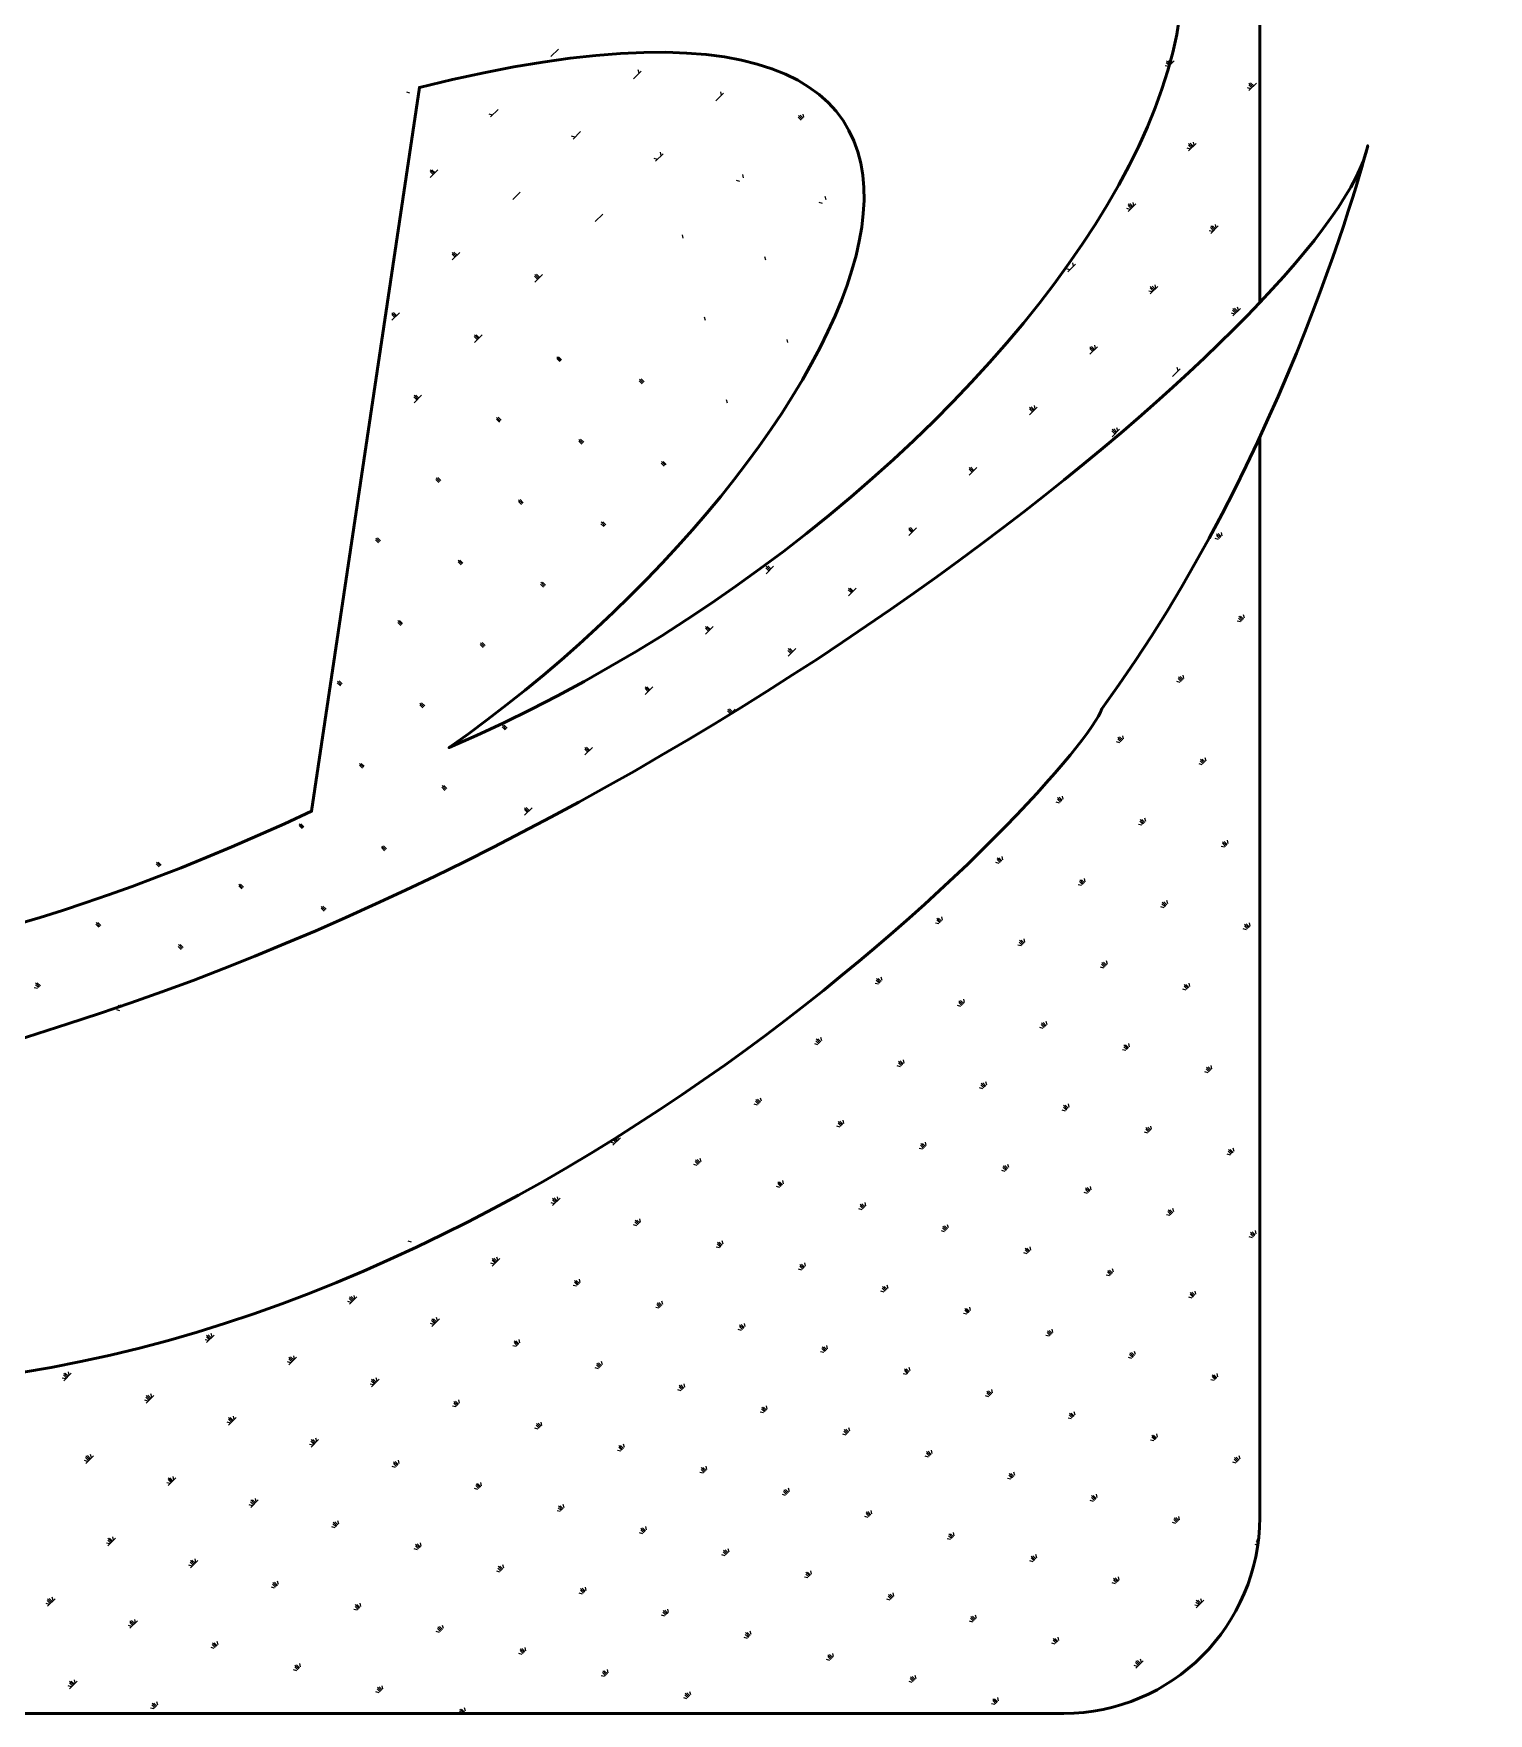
# Model space of a CAD drawing. Extents: x 54907 to 703237, y -798661 to -546661.
# Drawn here: x 250323 to 251933, y -677597 to -675738 of the extents above; entities that cross this region are included whole.
import ezdxf

# ---------------------------------------------------------------- set-up
doc = ezdxf.new("R2010")
doc.units = 0
doc.header["$LTSCALE"] = 1000
doc.header["$MEASUREMENT"] = 0
doc.layers.add('PUB_TITLE', color=4, linetype='Continuous')

msp = doc.modelspace()

# ---------------------------------------------------------------- linework, layer by layer
at = {"layer": 'PUB_TITLE', "color": 4}
for p, q in [((250895.2, -675763.8), (250903.6, -675755.5)), ((251578.6, -675774.8), (251575, -675773.9)), ((251579.7, -675773.8), (251576.3, -675770.5)), ((251580.7, -675772.8), (251576.6, -675768.6)), ((251581.8, -675771.7), (251578.4, -675768.4)), ((251579.6, -675773.9), (251584.9, -675768.6)), ((251582.8, -675770.7), (251581.8, -675767)), ((250986.5, -675788.3), (250994.9, -675779.9)), ((250992.8, -675782), (250991.8, -675778.4)), ((251671, -675798.3), (251667.6, -675794.9)), ((251672, -675797.2), (251667.8, -675793)), ((251667.8, -675801.4), (251676.2, -675793)), ((251673.1, -675796.2), (251669.7, -675792.8)), ((250739.2, -675804.1), (250735.6, -675803.1)), ((251077.8, -675812.7), (251086.1, -675804.4)), ((251084.1, -675806.5), (251083.1, -675802.8)), ((251669.9, -675799.3), (251666.3, -675798.3)), ((250830.5, -675828.6), (250826.8, -675827.6)), ((250828.4, -675830.6), (250836.8, -675822.3)), ((251172.2, -675834.1), (251168.9, -675830.7)), ((251173.2, -675833), (251169.1, -675828.8)), ((251174.3, -675832), (251170.9, -675828.6)), ((251175.3, -675830.9), (251174.4, -675827.3)), ((250919.7, -675855.1), (250928, -675846.7)), ((250921.8, -675853), (250918.1, -675852)), ((251017.2, -675873.3), (251016.3, -675869.6)), ((251603.1, -675866.1), (251599.4, -675865.1)), ((251604.1, -675865.1), (251600.8, -675861.7)), ((251605.2, -675864), (251601, -675859.9)), ((251601, -675868.2), (251609.4, -675859.9)), ((251606.2, -675863), (251602.9, -675859.6)), ((251607.3, -675861.9), (251606.3, -675858.3)), ((251013.1, -675877.5), (251009.4, -675876.5)), ((251011, -675879.6), (251019.3, -675871.2)), ((250764.7, -675894.3), (250761.4, -675891)), ((250765.8, -675893.3), (250761.6, -675889.1)), ((250761.6, -675897.5), (250769.9, -675889.1)), ((250766.8, -675892.2), (250763.5, -675888.9)), ((251104.3, -675901.9), (251100.7, -675901)), ((251108.5, -675897.8), (251107.5, -675894.1)), ((250852.9, -675921.9), (250861.2, -675913.6)), ((251195.6, -675926.4), (251192, -675925.4)), ((251199.8, -675922.2), (251198.8, -675918.6)), ((251540.5, -675928.8), (251539.5, -675925.1)), ((250944.1, -675946.4), (250952.5, -675938)), ((251536.3, -675932.9), (251532.6, -675932)), ((251537.3, -675931.9), (251534, -675928.6)), ((251538.4, -675930.9), (251534.2, -675926.7)), ((251534.2, -675935), (251542.5, -675926.7)), ((251539.4, -675929.8), (251536.1, -675926.5)), ((251041.7, -675964.6), (251040.7, -675960.9)), ((251627.6, -675957.4), (251623.9, -675956.4)), ((251628.6, -675956.4), (251625.3, -675953)), ((251629.6, -675955.3), (251625.5, -675951.1)), ((251625.5, -675959.5), (251633.8, -675951.1)), ((251630.7, -675954.3), (251627.3, -675950.9)), ((251631.7, -675953.2), (251630.8, -675949.6)), ((250790.2, -675984.6), (250786, -675980.4)), ((250786, -675988.7), (250794.4, -675980.4)), ((250791.3, -675983.5), (250787.9, -675980.2)), ((250789.2, -675985.6), (250785.8, -675982.3)), ((251133, -675989), (251132, -675985.4)), ((251469.5, -675999.8), (251465.8, -675998.8)), ((251467.4, -676001.9), (251475.7, -675993.5)), ((251473.6, -675995.6), (251472.7, -675991.9)), ((250880.5, -676010.1), (250877.1, -676006.7)), ((250881.5, -676009), (250877.3, -676004.8)), ((250877.3, -676013.2), (250885.7, -676004.8)), ((250882.5, -676008), (250879.2, -676004.6)), ((251562.8, -676022.1), (251558.6, -676018)), ((251558.6, -676026.3), (251567, -676018)), ((251563.9, -676021.1), (251560.5, -676017.7)), ((251564.9, -676020), (251563.9, -676016.4)), ((251560.7, -676024.2), (251557.1, -676023.2)), ((251561.8, -676023.2), (251558.4, -676019.8)), ((250722.4, -676052.4), (250719, -676049.1)), ((250723.4, -676051.4), (250719.2, -676047.2)), ((250719.2, -676055.6), (250727.6, -676047.2)), ((250724.4, -676050.3), (250721.1, -676047)), ((251066.1, -676055.9), (251065.2, -676052.2)), ((251652, -676048.7), (251648.4, -676047.7)), ((251653.1, -676047.6), (251649.7, -676044.3)), ((251654.1, -676046.6), (251649.9, -676042.4)), ((251649.9, -676050.8), (251658.3, -676042.4)), ((251655.1, -676045.5), (251651.8, -676042.2)), ((251656.2, -676044.5), (251655.2, -676040.9)), ((250813.6, -676076.9), (250810.3, -676073.6)), ((250814.7, -676075.8), (250810.5, -676071.7)), ((250810.5, -676080), (250818.9, -676071.7)), ((250815.7, -676074.8), (250812.4, -676071.5)), ((251157.4, -676080.3), (251156.5, -676076.7)), ((251495, -676090), (251491.6, -676086.7)), ((251496, -676089), (251491.8, -676084.8)), ((251491.8, -676093.1), (251500.2, -676084.8)), ((251497, -676087.9), (251493.7, -676084.6)), ((251498.1, -676086.9), (251497.1, -676083.2)), ((250904.9, -676101.3), (250901.6, -676098)), ((250906, -676100.3), (250901.8, -676096.1)), ((250907, -676099.3), (250903.7, -676095.9)), ((251583.1, -676117.6), (251591.5, -676109.2)), ((251589.4, -676111.3), (251588.4, -676107.7)), ((250996.2, -676125.8), (250992.9, -676122.5)), ((250997.2, -676124.8), (250993.1, -676120.6)), ((250998.3, -676123.7), (250994.9, -676120.4)), ((250746.8, -676143.7), (250743.5, -676140.4)), ((250747.9, -676142.7), (250743.7, -676138.5)), ((250743.7, -676146.8), (250752, -676138.5)), ((250748.9, -676141.6), (250745.6, -676138.3)), ((251090.6, -676147.1), (251089.6, -676143.5)), ((250838.1, -676168.2), (250834.8, -676164.8)), ((250839.1, -676167.1), (250835, -676163)), ((250840.2, -676166.1), (250836.8, -676162.7)), ((251428.1, -676156.8), (251424.8, -676153.5)), ((251429.2, -676155.8), (251425, -676151.6)), ((251425, -676160), (251433.4, -676151.6)), ((251430.2, -676154.7), (251426.9, -676151.4)), ((251431.3, -676153.7), (251430.3, -676150)), ((251519.4, -676181.3), (251516.1, -676177.9)), ((251520.5, -676180.2), (251516.3, -676176.1)), ((251516.3, -676184.4), (251524.6, -676176.1)), ((251521.5, -676179.2), (251518.2, -676175.8)), ((251522.5, -676178.1), (251521.6, -676174.5)), ((250929.4, -676192.6), (250926, -676189.3)), ((250930.4, -676191.6), (250926.2, -676187.4)), ((250931.5, -676190.5), (250928.1, -676187.2)), ((251020.7, -676217.1), (251017.3, -676213.7)), ((251021.7, -676216), (251017.5, -676211.9)), ((251022.7, -676215), (251019.4, -676211.7)), ((251361.3, -676223.6), (251358, -676220.3)), ((251362.4, -676222.6), (251358.2, -676218.4)), ((251358.2, -676226.8), (251366.5, -676218.4)), ((251363.4, -676221.6), (251360.1, -676218.2)), ((250771.3, -676235), (250767.9, -676231.7)), ((250772.3, -676233.9), (250768.1, -676229.8)), ((250773.4, -676232.9), (250770, -676229.6)), ((250862.6, -676259.5), (250859.2, -676256.1)), ((250863.6, -676258.4), (250859.4, -676254.2)), ((250864.6, -676257.4), (250861.3, -676254)), ((250954.9, -676282.9), (250950.7, -676278.7)), ((250955.9, -676281.8), (250952.6, -676278.5)), ((250705.5, -676300.8), (250701.3, -676296.6)), ((250706.5, -676299.7), (250703.2, -676296.4)), ((250953.8, -676283.9), (250950.5, -676280.6)), ((251294.5, -676290.5), (251291.2, -676287.1)), ((251295.5, -676289.4), (251291.4, -676285.2)), ((251291.4, -676293.6), (251299.7, -676285.2)), ((251296.6, -676288.4), (251293.2, -676285)), ((251634.1, -676298.1), (251630.5, -676297.1)), ((251635.2, -676297), (251631.8, -676293.7)), ((251636.2, -676296), (251632, -676291.8)), ((251637.2, -676294.9), (251633.9, -676291.6)), ((251638.3, -676293.9), (251637.3, -676290.2)), ((250704.4, -676301.8), (250701.1, -676298.5)), ((250795.7, -676326.3), (250792.4, -676322.9)), ((250796.8, -676325.2), (250792.6, -676321.1)), ((250797.8, -676324.2), (250794.5, -676320.8)), ((251136.4, -676332.8), (251133.1, -676329.5)), ((251137.4, -676331.8), (251133.3, -676327.6)), ((251133.3, -676336), (251141.6, -676327.6)), ((251138.5, -676330.7), (251135.1, -676327.4)), ((250887, -676350.7), (250883.7, -676347.4)), ((250888.1, -676349.7), (250883.9, -676345.5)), ((250889.1, -676348.6), (250885.8, -676345.3)), ((251228.7, -676356.2), (251224.5, -676352.1)), ((251224.5, -676360.4), (251232.9, -676352.1)), ((251229.8, -676355.2), (251226.4, -676351.9)), ((251227.7, -676357.3), (251224.3, -676353.9)), ((250728.9, -676393.1), (250725.6, -676389.8)), ((250730, -676392.1), (250725.8, -676387.9)), ((250731, -676391), (250727.7, -676387.7)), ((251658.6, -676389.3), (251654.9, -676388.4)), ((251659.6, -676388.3), (251656.3, -676385)), ((251660.7, -676387.3), (251656.5, -676383.1)), ((251661.7, -676386.2), (251658.4, -676382.9)), ((251662.7, -676385.2), (251661.8, -676381.5)), ((251069.6, -676399.6), (251066.2, -676396.3)), ((251070.6, -676398.6), (251066.4, -676394.4)), ((251066.4, -676402.8), (251074.8, -676394.4)), ((251071.7, -676397.6), (251068.3, -676394.2)), ((250820.2, -676417.6), (250816.8, -676414.2)), ((250821.2, -676416.5), (250817.1, -676412.3)), ((250822.3, -676415.5), (250818.9, -676412.1)), ((251160.8, -676424.1), (251157.5, -676420.8)), ((251161.9, -676423.1), (251157.7, -676418.9)), ((251157.7, -676427.2), (251166.1, -676418.9)), ((251162.9, -676422), (251159.6, -676418.7)), ((250662.1, -676459.9), (250658.7, -676456.6)), ((250663.1, -676458.9), (250659, -676454.7)), ((250664.2, -676457.8), (250660.8, -676454.5)), ((251002.7, -676466.5), (250999.4, -676463.1)), ((251003.8, -676465.4), (250999.6, -676461.2)), ((250999.6, -676469.6), (251008, -676461.2)), ((251004.8, -676464.4), (251001.5, -676461)), ((251591.7, -676456.2), (251588.1, -676455.2)), ((251592.8, -676455.1), (251589.5, -676451.8)), ((251593.8, -676454.1), (251589.7, -676449.9)), ((251594.9, -676453), (251591.5, -676449.7)), ((251595.9, -676452), (251594.9, -676448.3)), ((250753.4, -676484.4), (250750, -676481)), ((250754.4, -676483.3), (250750.2, -676479.2)), ((250755.5, -676482.3), (250752.1, -676478.9)), ((251679.7, -676479.7), (251679.4, -676479.6)), ((251094, -676490.9), (251090.7, -676487.6)), ((251095.1, -676489.9), (251090.9, -676485.7)), ((251090.9, -676494.1), (251099.2, -676485.7)), ((251096.1, -676488.8), (251092.8, -676485.5)), ((250844.6, -676508.8), (250841.3, -676505.5)), ((250845.7, -676507.8), (250841.5, -676503.6)), ((250846.7, -676506.7), (250843.4, -676503.4)), ((251526, -676521.9), (251522.6, -676518.6)), ((251527, -676520.9), (251522.8, -676516.7)), ((251528.1, -676519.9), (251524.7, -676516.5)), ((251529.1, -676518.8), (251528.1, -676515.2)), ((250935.9, -676533.3), (250932.6, -676530)), ((250937, -676532.2), (250932.8, -676528.1)), ((250932.8, -676536.4), (250941.1, -676528.1)), ((250938, -676531.2), (250934.7, -676527.9)), ((251524.9, -676523), (251521.3, -676522)), ((250686.5, -676551.2), (250683.2, -676547.9)), ((250687.6, -676550.2), (250683.4, -676546)), ((250688.6, -676549.1), (250685.3, -676545.8)), ((251616.2, -676547.4), (251612.6, -676546.5)), ((251617.2, -676546.4), (251613.9, -676543.1)), ((251618.3, -676545.4), (251614.1, -676541.2)), ((251619.3, -676544.3), (251616, -676541)), ((251620.4, -676543.3), (251619.4, -676539.6)), ((250777.8, -676575.7), (250774.5, -676572.3)), ((250778.9, -676574.6), (250774.7, -676570.4)), ((250779.9, -676573.6), (250776.6, -676570.2)), ((250870.1, -676599.1), (250866, -676594.9)), ((250866, -676603.2), (250874.3, -676594.9)), ((250871.2, -676598), (250867.9, -676594.7)), ((251458.1, -676589.8), (251454.5, -676588.8)), ((251459.1, -676588.8), (251455.8, -676585.4)), ((251460.2, -676587.7), (251456, -676583.5)), ((251461.2, -676586.7), (251457.9, -676583.3)), ((251462.3, -676585.6), (251461.3, -676582)), ((250620.8, -676617), (250616.6, -676612.8)), ((250621.8, -676615.9), (250618.5, -676612.6)), ((250869.1, -676600.1), (250865.8, -676596.8)), ((251549.4, -676614.3), (251545.7, -676613.3)), ((251550.4, -676613.2), (251547.1, -676609.9)), ((251551.5, -676612.2), (251547.3, -676608)), ((251552.5, -676611.1), (251549.2, -676607.8)), ((251553.6, -676610.1), (251552.6, -676606.4)), ((250619.7, -676618), (250616.4, -676614.7)), ((251643.8, -676635.6), (251640.5, -676632.2)), ((251644.8, -676634.5), (251643.9, -676630.9)), ((250711, -676642.5), (250707.7, -676639.1)), ((250712, -676641.4), (250707.9, -676637.3)), ((250713.1, -676640.4), (250709.8, -676637)), ((251393.4, -676654.5), (251389.2, -676650.4)), ((251394.4, -676653.5), (251391.1, -676650.2)), ((251395.5, -676652.5), (251394.5, -676648.8)), ((251640.7, -676638.7), (251637, -676637.7)), ((251641.7, -676637.7), (251638.4, -676634.3)), ((251642.8, -676636.6), (251638.6, -676632.5)), ((250461.6, -676660.4), (250458.3, -676657)), ((250462.7, -676659.3), (250458.5, -676655.2)), ((250463.7, -676658.3), (250460.4, -676655)), ((251391.3, -676656.6), (251387.6, -676655.6)), ((251392.3, -676655.6), (251389, -676652.2)), ((250552.9, -676684.8), (250549.6, -676681.5)), ((250553.9, -676683.8), (250549.8, -676679.6)), ((250555, -676682.8), (250551.6, -676679.4)), ((251482.6, -676681.1), (251478.9, -676680.1)), ((251483.6, -676680), (251480.3, -676676.7)), ((251484.7, -676679), (251480.5, -676674.8)), ((251485.7, -676678), (251482.4, -676674.6)), ((251486.7, -676676.9), (251485.8, -676673.3)), ((250644.2, -676709.3), (250640.8, -676706)), ((250645.2, -676708.3), (250641, -676704.1)), ((250646.3, -676707.2), (250642.9, -676703.9)), ((251573.8, -676705.5), (251570.2, -676704.6)), ((251574.9, -676704.5), (251571.5, -676701.2)), ((251575.9, -676703.5), (251571.8, -676699.3)), ((251577, -676702.4), (251573.6, -676699.1)), ((251578, -676701.4), (251577, -676697.7)), ((250394.8, -676727.2), (250391.5, -676723.9)), ((250395.8, -676726.2), (250391.7, -676722)), ((250396.9, -676725.1), (250393.5, -676721.8)), ((251324.5, -676723.4), (251320.8, -676722.5)), ((251325.5, -676722.4), (251322.2, -676719.1)), ((251326.5, -676721.4), (251322.4, -676717.2)), ((251327.6, -676720.3), (251324.3, -676717)), ((251328.6, -676719.3), (251327.7, -676715.6)), ((251667.2, -676727.9), (251663, -676723.7)), ((251668.3, -676726.9), (251664.9, -676723.5)), ((251669.3, -676725.8), (251668.3, -676722.2)), ((251416.8, -676746.9), (251413.4, -676743.5)), ((251417.8, -676745.8), (251413.7, -676741.6)), ((251418.9, -676744.8), (251415.5, -676741.4)), ((251419.9, -676743.7), (251418.9, -676740.1)), ((251665.1, -676730), (251661.5, -676729)), ((251666.2, -676729), (251662.8, -676725.6)), ((250486.1, -676751.7), (250482.7, -676748.3)), ((250487.1, -676750.6), (250482.9, -676746.4)), ((250488.2, -676749.6), (250484.8, -676746.2)), ((251415.7, -676747.9), (251412.1, -676746.9)), ((251507, -676772.4), (251503.4, -676771.4)), ((251508.1, -676771.3), (251504.7, -676768)), ((251509.1, -676770.3), (251504.9, -676766.1)), ((251510.2, -676769.2), (251506.8, -676765.9)), ((251511.2, -676768.2), (251510.2, -676764.5)), ((250326.9, -676795.1), (250323.3, -676794.1)), ((250328, -676794), (250324.6, -676790.7)), ((250329, -676793), (250324.8, -676788.8)), ((250330.1, -676791.9), (250326.7, -676788.6)), ((251257.6, -676790.3), (251254, -676789.3)), ((251258.7, -676789.2), (251255.3, -676785.9)), ((251259.7, -676788.2), (251255.6, -676784)), ((251260.8, -676787.1), (251257.4, -676783.8)), ((251261.8, -676786.1), (251260.8, -676782.4)), ((251598.3, -676796.8), (251594.6, -676795.8)), ((251599.3, -676795.8), (251596, -676792.4)), ((251600.4, -676794.7), (251596.2, -676790.6)), ((251601.4, -676793.7), (251598.1, -676790.4)), ((251602.5, -676792.6), (251601.5, -676789)), ((250416.4, -676815.6), (250415.9, -676815.1)), ((250417.9, -676815.1), (250416.1, -676813.3)), ((250419.5, -676814.5), (250418, -676813.1)), ((251348.9, -676814.7), (251345.3, -676813.8)), ((251350, -676813.7), (251346.6, -676810.3)), ((251351, -676812.6), (251346.8, -676808.5)), ((251352.1, -676811.6), (251348.7, -676808.3)), ((251353.1, -676810.6), (251352.1, -676806.9)), ((250418.2, -676819.5), (250414.6, -676818.5)), ((251441.2, -676838.1), (251437.9, -676834.8)), ((251442.3, -676837.1), (251438.1, -676832.9)), ((251443.3, -676836.1), (251440, -676832.7)), ((251444.4, -676835), (251443.4, -676831.4)), ((251191.9, -676856), (251188.5, -676852.7)), ((251192.9, -676855), (251188.7, -676850.8)), ((251194, -676854), (251190.6, -676850.6)), ((251195, -676852.9), (251194, -676849.3)), ((251440.2, -676839.2), (251436.5, -676838.2)), ((251190.8, -676857.1), (251187.2, -676856.1)), ((251286.3, -676877.4), (251285.3, -676873.7)), ((251531.5, -676863.6), (251527.8, -676862.7)), ((251532.5, -676862.6), (251529.2, -676859.3)), ((251533.6, -676861.6), (251529.4, -676857.4)), ((251534.6, -676860.5), (251531.3, -676857.2)), ((251535.7, -676859.5), (251534.7, -676855.8)), ((251282.1, -676881.6), (251278.4, -676880.6)), ((251283.1, -676880.5), (251279.8, -676877.2)), ((251284.2, -676879.5), (251280, -676875.3)), ((251285.2, -676878.4), (251281.9, -676875.1)), ((251622.8, -676888.1), (251619.1, -676887.1)), ((251623.8, -676887.1), (251620.5, -676883.7)), ((251624.8, -676886), (251620.7, -676881.8)), ((251625.9, -676885), (251622.6, -676881.6)), ((251626.9, -676883.9), (251626, -676880.3)), ((251373.4, -676906), (251369.7, -676905)), ((251374.4, -676905), (251371.1, -676901.6)), ((251375.5, -676903.9), (251371.3, -676899.7)), ((251376.5, -676902.9), (251373.2, -676899.5)), ((251377.6, -676901.8), (251376.6, -676898.2)), ((251124, -676923.9), (251120.3, -676922.9)), ((251125, -676922.9), (251121.7, -676919.5)), ((251126.1, -676921.8), (251121.9, -676917.6)), ((251127.1, -676920.8), (251123.8, -676917.4)), ((251128.2, -676919.7), (251127.2, -676916.1)), ((251464.7, -676930.5), (251461, -676929.5)), ((251465.7, -676929.4), (251462.4, -676926.1)), ((251466.7, -676928.4), (251462.6, -676924.2)), ((251467.8, -676927.3), (251464.4, -676924)), ((251468.8, -676926.3), (251467.9, -676922.6)), ((251215.3, -676948.4), (251211.6, -676947.4)), ((251216.3, -676947.3), (251213, -676944)), ((251217.4, -676946.3), (251213.2, -676942.1)), ((251218.4, -676945.2), (251215.1, -676941.9)), ((251219.5, -676944.2), (251218.5, -676940.5)), ((251560.1, -676950.7), (251559.1, -676947.1)), ((250965.9, -676966.3), (250962.2, -676965.3)), ((250963.8, -676968.4), (250972.2, -676960)), ((250966.9, -676965.2), (250963.9, -676962.2)), ((250968, -676964.2), (250965.2, -676961.4)), ((250969, -676963.1), (250966.5, -676960.6)), ((250970.1, -676962.1), (250969.2, -676958.9)), ((251308.6, -676970.7), (251304.5, -676966.6)), ((251309.7, -676969.7), (251306.3, -676966.4)), ((251310.7, -676968.7), (251309.8, -676965)), ((251555.9, -676954.9), (251552.3, -676953.9)), ((251557, -676953.9), (251553.6, -676950.5)), ((251558, -676952.8), (251553.8, -676948.7)), ((251559.1, -676951.8), (251555.7, -676948.5)), ((251059.3, -676988.6), (251055.1, -676984.5)), ((251060.3, -676987.6), (251057, -676984.3)), ((251061.4, -676986.6), (251060.4, -676982.9)), ((251306.6, -676972.8), (251302.9, -676971.9)), ((251307.6, -676971.8), (251304.3, -676968.4)), ((251647.2, -676979.4), (251643.6, -676978.4)), ((251648.3, -676978.3), (251644.9, -676975)), ((251649.3, -676977.3), (251645.1, -676973.1)), ((251650.4, -676976.3), (251647, -676972.9)), ((251651.4, -676975.2), (251650.4, -676971.6)), ((251057.2, -676990.7), (251053.5, -676989.8)), ((251058.2, -676989.7), (251054.9, -676986.4)), ((251397.8, -676997.3), (251394.2, -676996.3)), ((251398.9, -676996.2), (251395.5, -676992.9)), ((251399.9, -676995.2), (251395.7, -676991)), ((251401, -676994.2), (251397.6, -676990.8)), ((251402, -676993.1), (251401, -676989.5)), ((251148.5, -677015.2), (251144.8, -677014.2)), ((251149.5, -677014.1), (251146.2, -677010.8)), ((251150.5, -677013.1), (251146.4, -677008.9)), ((251151.6, -677012.1), (251148.2, -677008.7)), ((251152.6, -677011), (251151.7, -677007.4)), ((251489.1, -677021.7), (251485.5, -677020.8)), ((251490.2, -677020.7), (251486.8, -677017.4)), ((251491.2, -677019.7), (251487, -677015.5)), ((251492.2, -677018.6), (251488.9, -677015.3)), ((251493.3, -677017.6), (251492.3, -677013.9)), ((250899.1, -677033.1), (250895.4, -677032.1)), ((250900.1, -677032.1), (250896.8, -677028.7)), ((250901.2, -677031), (250897, -677026.8)), ((250897, -677035.2), (250905.3, -677026.8)), ((250902.2, -677030), (250898.9, -677026.6)), ((250903.2, -677028.9), (250902.3, -677025.3)), ((251239.7, -677039.7), (251236.1, -677038.7)), ((251240.8, -677038.6), (251237.4, -677035.3)), ((251241.8, -677037.6), (251237.6, -677033.4)), ((251242.9, -677036.5), (251239.5, -677033.2)), ((251243.9, -677035.5), (251242.9, -677031.8)), ((251582.5, -677044.1), (251578.3, -677039.9)), ((251583.5, -677043.1), (251580.2, -677039.7)), ((251584.6, -677042), (251583.6, -677038.4)), ((250990.4, -677057.6), (250986.7, -677056.6)), ((250991.4, -677056.5), (250988.1, -677053.2)), ((250992.4, -677055.5), (250988.3, -677051.3)), ((250993.5, -677054.4), (250990.1, -677051.1)), ((250994.5, -677053.4), (250993.6, -677049.7)), ((251332.1, -677063.1), (251328.7, -677059.7)), ((251333.1, -677062), (251328.9, -677057.8)), ((251334.1, -677061), (251330.8, -677057.6)), ((251335.2, -677059.9), (251334.2, -677056.3)), ((251580.4, -677046.2), (251576.7, -677045.2)), ((251581.4, -677045.2), (251578.1, -677041.8)), ((250741, -677075.5), (250737.3, -677074.5)), ((251082.7, -677081), (251079.3, -677077.6)), ((251083.7, -677079.9), (251079.5, -677075.8)), ((251084.8, -677078.9), (251081.4, -677075.5)), ((251085.8, -677077.8), (251084.8, -677074.2)), ((251331, -677064.1), (251327.4, -677063.1)), ((251671.7, -677070.7), (251668, -677069.7)), ((251672.7, -677069.6), (251669.4, -677066.3)), ((251673.8, -677068.6), (251669.6, -677064.4)), ((251674.8, -677067.5), (251671.5, -677064.2)), ((251675.9, -677066.5), (251674.9, -677062.8)), ((250833.3, -677098.9), (250830, -677095.5)), ((250834.3, -677097.8), (250830.2, -677093.7)), ((250830.2, -677102), (250838.5, -677093.7)), ((250835.4, -677096.8), (250832, -677093.4)), ((250836.4, -677095.7), (250835.4, -677092.1)), ((251081.6, -677082), (251078, -677081)), ((251422.3, -677088.6), (251418.6, -677087.6)), ((251423.3, -677087.5), (251420, -677084.2)), ((251424.4, -677086.5), (251420.2, -677082.3)), ((251425.4, -677085.4), (251422.1, -677082.1)), ((251426.5, -677084.4), (251425.5, -677080.7)), ((250832.3, -677099.9), (250828.6, -677098.9)), ((251172.9, -677106.5), (251169.3, -677105.5)), ((251174, -677105.4), (251170.6, -677102.1)), ((251175, -677104.4), (251170.8, -677100.2)), ((251176, -677103.3), (251172.7, -677100)), ((251177.1, -677102.3), (251176.1, -677098.6)), ((251513.6, -677113), (251509.9, -677112)), ((251514.6, -677112), (251511.3, -677108.6)), ((251515.7, -677110.9), (251511.5, -677106.8)), ((251516.7, -677109.9), (251513.4, -677106.6)), ((251517.8, -677108.9), (251516.8, -677105.2)), ((250923.5, -677124.4), (250919.9, -677123.4)), ((250924.6, -677123.3), (250921.2, -677120)), ((250925.6, -677122.3), (250921.4, -677118.1)), ((250926.7, -677121.2), (250923.3, -677117.9)), ((250927.7, -677120.2), (250926.7, -677116.6)), ((251264.2, -677130.9), (251260.5, -677130)), ((251265.2, -677129.9), (251261.9, -677126.5)), ((251266.3, -677128.8), (251262.1, -677124.7)), ((251267.3, -677127.8), (251264, -677124.5)), ((251268.4, -677126.8), (251267.4, -677123.1)), ((251605.9, -677136.4), (251602.6, -677133.1)), ((251606.9, -677135.4), (251602.8, -677131.2)), ((251608, -677134.4), (251604.6, -677131)), ((251609, -677133.3), (251608.1, -677129.7)), ((250674.1, -677142.3), (250670.5, -677141.3)), ((250675.2, -677141.2), (250671.9, -677137.9)), ((250676.2, -677140.2), (250672.1, -677136)), ((250672.1, -677144.4), (250680.4, -677136)), ((250677.3, -677139.2), (250673.9, -677135.8)), ((250678.3, -677138.1), (250677.3, -677134.5)), ((251014.8, -677148.8), (251011.2, -677147.9)), ((251015.9, -677147.8), (251012.5, -677144.5)), ((251016.9, -677146.7), (251012.7, -677142.6)), ((251017.9, -677145.7), (251014.6, -677142.4)), ((251019, -677144.7), (251018, -677141)), ((251356.5, -677154.3), (251353.2, -677151)), ((251357.6, -677153.3), (251353.4, -677149.1)), ((251358.6, -677152.3), (251355.3, -677148.9)), ((251359.6, -677151.2), (251358.7, -677147.6)), ((251604.9, -677137.5), (251601.2, -677136.5)), ((250765.4, -677166.7), (250761.8, -677165.8)), ((250766.5, -677165.7), (250763.1, -677162.4)), ((250767.5, -677164.7), (250763.3, -677160.5)), ((250763.3, -677168.8), (250771.7, -677160.5)), ((250768.6, -677163.6), (250765.2, -677160.3)), ((250769.6, -677162.6), (250768.6, -677158.9)), ((251107.1, -677172.3), (251103.8, -677168.9)), ((251108.2, -677171.2), (251104, -677167)), ((251109.2, -677170.2), (251105.9, -677166.8)), ((251110.3, -677169.1), (251109.3, -677165.5)), ((251355.5, -677155.4), (251351.8, -677154.4)), ((250516, -677184.6), (250512.4, -677183.7)), ((250517.1, -677183.6), (250513.8, -677180.3)), ((250518.1, -677182.6), (250514, -677178.4)), ((250514, -677186.7), (250522.3, -677178.4)), ((250519.2, -677181.5), (250515.8, -677178.2)), ((250520.2, -677180.5), (250519.2, -677176.8)), ((250857.8, -677190.2), (250854.4, -677186.8)), ((250858.8, -677189.1), (250854.6, -677184.9)), ((250859.8, -677188.1), (250856.5, -677184.7)), ((250860.9, -677187), (250859.9, -677183.4)), ((251106.1, -677173.3), (251102.4, -677172.3)), ((251201.5, -677193.6), (251200.6, -677189.9)), ((251446.8, -677179.8), (251443.1, -677178.9)), ((251447.8, -677178.8), (251444.5, -677175.5)), ((251448.8, -677177.8), (251444.7, -677173.6)), ((251449.9, -677176.7), (251446.5, -677173.4)), ((251450.9, -677175.7), (251450, -677172)), ((250607.3, -677209.1), (250603.7, -677208.1)), ((250608.4, -677208.1), (250605, -677204.7)), ((250609.4, -677207), (250605.2, -677202.8)), ((250605.2, -677211.2), (250613.6, -677202.8)), ((250610.5, -677206), (250607.1, -677202.6)), ((250611.5, -677204.9), (250610.5, -677201.3)), ((250856.7, -677191.2), (250853.1, -677190.2)), ((250952.2, -677211.5), (250951.2, -677207.8)), ((251197.4, -677197.8), (251193.7, -677196.8)), ((251198.4, -677196.7), (251195.1, -677193.4)), ((251199.5, -677195.7), (251195.3, -677191.5)), ((251200.5, -677194.6), (251197.2, -677191.3)), ((251538, -677204.3), (251534.4, -677203.3)), ((251539.1, -677203.3), (251535.7, -677199.9)), ((251540.1, -677202.2), (251535.9, -677198)), ((251541.2, -677201.2), (251537.8, -677197.8)), ((251542.2, -677200.1), (251541.2, -677196.5)), ((250357.9, -677227), (250354.3, -677226)), ((250359, -677226), (250355.6, -677222.6)), ((250360, -677224.9), (250355.9, -677220.7)), ((250355.9, -677229.1), (250364.2, -677220.7)), ((250361.1, -677223.9), (250357.7, -677220.5)), ((250362.1, -677222.8), (250361.1, -677219.2)), ((250701.7, -677230.4), (250698.4, -677227.1)), ((250702.8, -677229.4), (250701.8, -677225.7)), ((250948, -677215.7), (250944.3, -677214.7)), ((250949, -677214.6), (250945.7, -677211.3)), ((250950.1, -677213.6), (250945.9, -677209.4)), ((250951.1, -677212.5), (250947.8, -677209.2)), ((251288.7, -677222.2), (251285, -677221.2)), ((251289.7, -677221.2), (251286.4, -677217.8)), ((251290.7, -677220.1), (251286.6, -677215.9)), ((251291.8, -677219.1), (251288.4, -677215.7)), ((251292.8, -677218), (251291.8, -677214.4)), ((251630.4, -677227.7), (251627, -677224.4)), ((251631.4, -677226.7), (251627.2, -677222.5)), ((251632.4, -677225.6), (251629.1, -677222.3)), ((251633.5, -677224.6), (251632.5, -677220.9)), ((250451.3, -677249.4), (250447.1, -677245.2)), ((250447.1, -677253.6), (250455.5, -677245.2)), ((250452.4, -677248.3), (250449, -677245)), ((250453.4, -677247.3), (250452.4, -677243.6)), ((250698.6, -677233.6), (250695, -677232.6)), ((250699.7, -677232.5), (250696.3, -677229.2)), ((250700.7, -677231.5), (250696.5, -677227.3)), ((250696.5, -677235.7), (250704.9, -677227.3)), ((251039.3, -677240.1), (251035.6, -677239.1)), ((251040.3, -677239.1), (251037, -677235.7)), ((251041.4, -677238), (251037.2, -677233.9)), ((251042.4, -677237), (251039.1, -677233.6)), ((251043.4, -677235.9), (251042.5, -677232.3)), ((251379.9, -677246.7), (251376.3, -677245.7)), ((251381, -677245.6), (251377.6, -677242.3)), ((251382, -677244.6), (251377.8, -677240.4)), ((251383.1, -677243.5), (251379.7, -677240.2)), ((251384.1, -677242.5), (251383.1, -677238.8)), ((251629.3, -677228.8), (251625.7, -677227.8)), ((250449.2, -677251.5), (250445.6, -677250.5)), ((250450.3, -677250.4), (250446.9, -677247.1)), ((250789.9, -677258), (250786.2, -677257)), ((250790.9, -677257), (250787.6, -677253.6)), ((250792, -677255.9), (250787.8, -677251.8)), ((250793, -677254.9), (250789.7, -677251.5)), ((250794.1, -677253.8), (250793.1, -677250.2)), ((251130.5, -677264.6), (251126.9, -677263.6)), ((251131.6, -677263.5), (251128.3, -677260.2)), ((251132.6, -677262.5), (251128.5, -677258.3)), ((251133.7, -677261.4), (251130.3, -677258.1)), ((251134.7, -677260.4), (251133.7, -677256.7)), ((251475.4, -677267), (251474.4, -677263.3)), ((250540.5, -677275.9), (250536.9, -677274.9)), ((250541.6, -677274.9), (250538.2, -677271.5)), ((250542.6, -677273.8), (250538.4, -677269.7)), ((250538.4, -677278), (250546.8, -677269.7)), ((250543.6, -677272.8), (250540.3, -677269.5)), ((250544.7, -677271.8), (250543.7, -677268.1)), ((250881.2, -677282.5), (250877.5, -677281.5)), ((250882.2, -677281.4), (250878.9, -677278.1)), ((250883.3, -677280.4), (250879.1, -677276.2)), ((250884.3, -677279.3), (250881, -677276)), ((250885.3, -677278.3), (250884.4, -677274.7)), ((251223.9, -677286.9), (251219.7, -677282.8)), ((251225, -677285.9), (251221.6, -677282.6)), ((251226, -677284.9), (251225, -677281.2)), ((251471.2, -677271.1), (251467.6, -677270.2)), ((251472.3, -677270.1), (251468.9, -677266.7)), ((251473.3, -677269), (251469.1, -677264.9)), ((251474.3, -677268), (251471, -677264.7)), ((250631.8, -677300.4), (250628.1, -677299.4)), ((250632.8, -677299.3), (250629.5, -677296)), ((250633.9, -677298.3), (250629.7, -677294.1)), ((250629.7, -677302.5), (250638.1, -677294.1)), ((250634.9, -677297.3), (250631.6, -677293.9)), ((250636, -677296.2), (250635, -677292.6)), ((250974.5, -677304.9), (250970.4, -677300.7)), ((250975.6, -677303.8), (250972.2, -677300.5)), ((250976.6, -677302.8), (250975.6, -677299.1)), ((251221.8, -677289), (251218.2, -677288.1)), ((251222.9, -677288), (251219.5, -677284.6)), ((251562.5, -677295.6), (251558.8, -677294.6)), ((251563.5, -677294.5), (251560.2, -677291.2)), ((251564.6, -677293.5), (251560.4, -677289.3)), ((251565.6, -677292.5), (251562.3, -677289.1)), ((251566.7, -677291.4), (251565.7, -677287.8)), ((250382.4, -677318.3), (250378.8, -677317.3)), ((250383.4, -677317.2), (250380.1, -677313.9)), ((250384.5, -677316.2), (250380.3, -677312)), ((250380.3, -677320.4), (250388.7, -677312)), ((250385.5, -677315.2), (250382.2, -677311.8)), ((250386.6, -677314.1), (250385.6, -677310.5)), ((250725.2, -677322.8), (250721, -677318.6)), ((250726.2, -677321.7), (250722.9, -677318.4)), ((250727.2, -677320.7), (250726.3, -677317)), ((250972.4, -677306.9), (250968.8, -677306)), ((250973.5, -677305.9), (250970.2, -677302.6)), ((251313.1, -677313.5), (251309.5, -677312.5)), ((251314.2, -677312.4), (251310.8, -677309.1)), ((251315.2, -677311.4), (251311, -677307.2)), ((251316.2, -677310.4), (251312.9, -677307)), ((251317.3, -677309.3), (251316.3, -677305.7)), ((251653.8, -677320), (251650.1, -677319.1)), ((251654.8, -677319), (251651.5, -677315.7)), ((251655.9, -677318), (251651.7, -677313.8)), ((251656.9, -677316.9), (251653.6, -677313.6)), ((251657.9, -677315.9), (251657, -677312.2)), ((250474.7, -677341.7), (250471.4, -677338.4)), ((250475.8, -677340.7), (250471.6, -677336.5)), ((250471.6, -677344.8), (250479.9, -677336.5)), ((250476.8, -677339.6), (250473.5, -677336.3)), ((250477.9, -677338.6), (250476.9, -677334.9)), ((250723.1, -677324.8), (250719.4, -677323.9)), ((250724.1, -677323.8), (250720.8, -677320.5)), ((251063.7, -677331.4), (251060.1, -677330.4)), ((251064.8, -677330.4), (251061.4, -677327)), ((251065.8, -677329.3), (251061.6, -677325.1)), ((251066.9, -677328.3), (251063.5, -677324.9)), ((251067.9, -677327.2), (251066.9, -677323.6)), ((251404.4, -677338), (251400.7, -677337)), ((251405.4, -677336.9), (251402.1, -677333.6)), ((251406.5, -677335.9), (251402.3, -677331.7)), ((251407.5, -677334.8), (251404.2, -677331.5)), ((251408.6, -677333.8), (251407.6, -677330.1)), ((250473.7, -677342.7), (250470, -677341.8)), ((250814.3, -677349.3), (250810.7, -677348.3)), ((250815.4, -677348.3), (250812, -677344.9)), ((250816.4, -677347.2), (250812.3, -677343)), ((250817.5, -677346.2), (250814.1, -677342.8)), ((250818.5, -677345.1), (250817.5, -677341.5)), ((251155, -677355.9), (251151.4, -677354.9)), ((251156.1, -677354.8), (251152.7, -677351.5)), ((251157.1, -677353.8), (251152.9, -677349.6)), ((251158.1, -677352.7), (251154.8, -677349.4)), ((251159.2, -677351.7), (251158.2, -677348)), ((251497.8, -677360.3), (251493.6, -677356.1)), ((251498.8, -677359.3), (251495.5, -677355.9)), ((251499.8, -677358.2), (251498.9, -677354.6)), ((250565, -677367.2), (250561.3, -677366.2)), ((250566, -677366.2), (250562.7, -677362.8)), ((250567.1, -677365.1), (250562.9, -677360.9)), ((250562.9, -677369.3), (250571.2, -677360.9)), ((250568.1, -677364.1), (250564.8, -677360.7)), ((250569.1, -677363), (250568.2, -677359.4)), ((250905.6, -677373.8), (250902, -677372.8)), ((250906.7, -677372.7), (250903.3, -677369.4)), ((250907.7, -677371.7), (250903.5, -677367.5)), ((250908.8, -677370.6), (250905.4, -677367.3)), ((250909.8, -677369.6), (250908.8, -677365.9)), ((251248.4, -677378.2), (251244.2, -677374)), ((251249.4, -677377.2), (251246.1, -677373.8)), ((251250.5, -677376.1), (251249.5, -677372.5)), ((251495.7, -677362.4), (251492, -677361.4)), ((251496.7, -677361.4), (251493.4, -677358)), ((250656.2, -677391.7), (250652.6, -677390.7)), ((250657.3, -677390.6), (250653.9, -677387.3)), ((250658.3, -677389.6), (250654.2, -677385.4)), ((250659.4, -677388.5), (250656, -677385.2)), ((250660.4, -677387.5), (250659.4, -677383.8)), ((250998, -677397.2), (250994.6, -677393.8)), ((250999, -677396.1), (250994.8, -677392)), ((251000, -677395.1), (250996.7, -677391.7)), ((251001.1, -677394), (251000.1, -677390.4)), ((251246.3, -677380.3), (251242.6, -677379.3)), ((251247.3, -677379.3), (251244, -677375.9)), ((251586.9, -677386.9), (251583.3, -677385.9)), ((251588, -677385.8), (251584.7, -677382.5)), ((251589, -677384.8), (251584.9, -677380.6)), ((251590.1, -677383.7), (251586.7, -677380.4)), ((251591.1, -677382.7), (251590.1, -677379)), ((250406.9, -677409.6), (250403.2, -677408.6)), ((250407.9, -677408.5), (250404.6, -677405.2)), ((250409, -677407.5), (250404.8, -677403.3)), ((250404.8, -677411.7), (250413.1, -677403.3)), ((250410, -677406.4), (250406.7, -677403.1)), ((250411, -677405.4), (250410.1, -677401.7)), ((250748.6, -677415.1), (250745.2, -677411.7)), ((250749.6, -677414), (250745.4, -677409.9)), ((250750.7, -677413), (250747.3, -677409.6)), ((250751.7, -677411.9), (250750.7, -677408.3)), ((250996.9, -677398.2), (250993.3, -677397.2)), ((251337.6, -677404.8), (251333.9, -677403.8)), ((251338.6, -677403.7), (251335.3, -677400.4)), ((251339.7, -677402.7), (251335.5, -677398.5)), ((251340.7, -677401.6), (251337.4, -677398.3)), ((251341.7, -677400.6), (251340.8, -677396.9)), ((251677.5, -677411.1), (251674.6, -677410.3)), ((251677.9, -677408.9), (251675.9, -677406.9)), ((251678.1, -677407), (251676.1, -677405.1)), ((251676.1, -677413.4), (251677.4, -677412.2)), ((251678.3, -677405.2), (251678, -677404.9)), ((250499.2, -677433), (250495.8, -677429.6)), ((250500.2, -677431.9), (250496.1, -677427.8)), ((250496.1, -677436.1), (250504.4, -677427.8)), ((250501.3, -677430.9), (250497.9, -677427.6)), ((250502.3, -677429.9), (250501.3, -677426.2)), ((250747.5, -677416.1), (250743.9, -677415.1)), ((251088.2, -677422.7), (251084.5, -677421.7)), ((251089.2, -677421.6), (251085.9, -677418.3)), ((251090.3, -677420.6), (251086.1, -677416.4)), ((251091.3, -677419.5), (251088, -677416.2)), ((251092.4, -677418.5), (251091.4, -677414.8)), ((251428.8, -677429.2), (251425.2, -677428.3)), ((251429.9, -677428.2), (251426.6, -677424.8)), ((251430.9, -677427.1), (251426.8, -677423)), ((251432, -677426.1), (251428.6, -677422.8)), ((251433, -677425.1), (251432, -677421.4)), ((250498.1, -677434), (250494.5, -677433)), ((250838.8, -677440.6), (250835.2, -677439.6)), ((250839.8, -677439.5), (250836.5, -677436.2)), ((250840.9, -677438.5), (250836.7, -677434.3)), ((250841.9, -677437.4), (250838.6, -677434.1)), ((250843, -677436.4), (250842, -677432.8)), ((251179.5, -677447.1), (251175.8, -677446.2)), ((251180.5, -677446.1), (251177.2, -677442.8)), ((251181.6, -677445), (251177.4, -677440.9)), ((251182.6, -677444), (251179.3, -677440.7)), ((251183.6, -677443), (251182.7, -677439.3)), ((251521.2, -677452.6), (251517.8, -677449.3)), ((251522.2, -677451.6), (251518, -677447.4)), ((251523.3, -677450.6), (251519.9, -677447.2)), ((251524.3, -677449.5), (251523.3, -677445.9)), ((250344.2, -677472.2), (250343.2, -677468.6)), ((250589.4, -677458.5), (250585.8, -677457.5)), ((250590.5, -677457.4), (250587.1, -677454.1)), ((250591.5, -677456.4), (250587.3, -677452.2)), ((250592.6, -677455.4), (250589.2, -677452)), ((250593.6, -677454.3), (250592.6, -677450.7)), ((250930.1, -677465), (250926.4, -677464.1)), ((250931.1, -677464), (250927.8, -677460.7)), ((250932.2, -677463), (250928, -677458.8)), ((250933.2, -677461.9), (250929.9, -677458.6)), ((250934.3, -677460.9), (250933.3, -677457.2)), ((251271.8, -677470.5), (251268.4, -677467.2)), ((251272.8, -677469.5), (251268.7, -677465.3)), ((251273.9, -677468.5), (251270.5, -677465.1)), ((251274.9, -677467.4), (251273.9, -677463.8)), ((251520.1, -677453.7), (251516.5, -677452.7)), ((250340, -677476.4), (250336.4, -677475.4)), ((250341.1, -677475.3), (250337.7, -677472)), ((250342.1, -677474.3), (250338, -677470.1)), ((250338, -677478.5), (250346.3, -677470.1)), ((250343.2, -677473.3), (250339.8, -677469.9)), ((250680.7, -677482.9), (250677.1, -677482)), ((250681.7, -677481.9), (250678.4, -677478.6)), ((250682.8, -677480.9), (250678.6, -677476.7)), ((250683.8, -677479.8), (250680.5, -677476.5)), ((250684.9, -677478.8), (250683.9, -677475.1)), ((251022.4, -677488.5), (251019.1, -677485.1)), ((251023.5, -677487.4), (251019.3, -677483.2)), ((251024.5, -677486.4), (251021.2, -677483)), ((251025.5, -677485.3), (251024.6, -677481.7)), ((251270.7, -677471.6), (251267.1, -677470.6)), ((251611.4, -677478.1), (251607.8, -677477.2)), ((251612.5, -677477.1), (251609.1, -677473.8)), ((251613.5, -677476.1), (251609.3, -677471.9)), ((251609.3, -677480.2), (251617.7, -677471.9)), ((251614.5, -677475), (251611.2, -677471.7)), ((251615.6, -677474), (251614.6, -677470.3)), ((250431.3, -677500.8), (250427.7, -677499.9)), ((250432.4, -677499.8), (250429, -677496.5)), ((250433.4, -677498.8), (250429.2, -677494.6)), ((250429.2, -677502.9), (250437.6, -677494.6)), ((250434.5, -677497.7), (250431.1, -677494.4)), ((250435.5, -677496.7), (250434.5, -677493)), ((250773, -677506.4), (250769.7, -677503)), ((250774.1, -677505.3), (250769.9, -677501.1)), ((250775.1, -677504.3), (250771.8, -677500.9)), ((250776.2, -677503.2), (250775.2, -677499.6)), ((251021.4, -677489.5), (251017.7, -677488.5)), ((251362, -677496.1), (251358.4, -677495.1)), ((251363.1, -677495), (251359.7, -677491.7)), ((251364.1, -677494), (251359.9, -677489.8)), ((251365.2, -677492.9), (251361.8, -677489.6)), ((251366.2, -677491.9), (251365.2, -677488.2)), ((250522.6, -677525.3), (250519, -677524.3)), ((250523.6, -677524.3), (250520.3, -677520.9)), ((250524.7, -677523.2), (250520.5, -677519)), ((250525.7, -677522.2), (250522.4, -677518.8)), ((250526.8, -677521.1), (250525.8, -677517.5)), ((250772, -677507.4), (250768.3, -677506.4)), ((250867.4, -677527.7), (250866.5, -677524)), ((251112.6, -677514), (251109, -677513)), ((251113.7, -677512.9), (251110.3, -677509.6)), ((251114.7, -677511.9), (251110.6, -677507.7)), ((251115.8, -677510.8), (251112.4, -677507.5)), ((251116.8, -677509.8), (251115.8, -677506.1)), ((251453.3, -677520.5), (251449.7, -677519.5)), ((251454.4, -677519.5), (251451, -677516.1)), ((251455.4, -677518.4), (251451.2, -677514.2)), ((251456.4, -677517.4), (251453.1, -677514)), ((251457.5, -677516.3), (251456.5, -677512.7)), ((250618.1, -677545.6), (250617.1, -677541.9)), ((250863.3, -677531.9), (250859.6, -677530.9)), ((250864.3, -677530.8), (250861, -677527.5)), ((250865.4, -677529.8), (250861.2, -677525.6)), ((250866.4, -677528.7), (250863.1, -677525.4)), ((251203.9, -677538.4), (251200.3, -677537.4)), ((251205, -677537.4), (251201.6, -677534)), ((251206, -677536.3), (251201.8, -677532.2)), ((251207.1, -677535.3), (251203.7, -677531.9)), ((251208.1, -677534.2), (251207.1, -677530.6)), ((251545.6, -677543.9), (251542.3, -677540.6)), ((251546.7, -677542.9), (251542.5, -677538.7)), ((251542.5, -677547.1), (251550.9, -677538.7)), ((251547.7, -677541.8), (251544.4, -677538.5)), ((251548.8, -677540.8), (251547.8, -677537.1)), ((250366.6, -677565.6), (250362.4, -677561.4)), ((250362.4, -677569.8), (250370.8, -677561.4)), ((250367.6, -677564.5), (250364.3, -677561.2)), ((250368.7, -677563.5), (250367.7, -677559.8)), ((250613.9, -677549.8), (250610.2, -677548.8)), ((250614.9, -677548.7), (250611.6, -677545.4)), ((250616, -677547.7), (250611.8, -677543.5)), ((250617, -677546.6), (250613.7, -677543.3)), ((250954.5, -677556.3), (250950.9, -677555.3)), ((250955.6, -677555.3), (250952.2, -677551.9)), ((250956.6, -677554.2), (250952.5, -677550.1)), ((250957.7, -677553.2), (250954.3, -677549.8)), ((250958.7, -677552.1), (250957.7, -677548.5)), ((251296.2, -677561.8), (251292.9, -677558.5)), ((251297.3, -677560.8), (251293.1, -677556.6)), ((251298.3, -677559.7), (251295, -677556.4)), ((251299.4, -677558.7), (251298.4, -677555)), ((251544.6, -677545), (251540.9, -677544)), ((250364.5, -677567.7), (250360.8, -677566.7)), ((250365.5, -677566.6), (250362.2, -677563.3)), ((250705.2, -677574.2), (250701.5, -677573.2)), ((250706.2, -677573.2), (250702.9, -677569.8)), ((250707.3, -677572.1), (250703.1, -677568)), ((250708.3, -677571.1), (250705, -677567.8)), ((250709.3, -677570), (250708.4, -677566.4)), ((251045.8, -677580.8), (251042.2, -677579.8)), ((251046.9, -677579.7), (251043.5, -677576.4)), ((251047.9, -677578.7), (251043.7, -677574.5)), ((251049, -677577.6), (251045.6, -677574.3)), ((251050, -677576.6), (251049, -677573)), ((251295.2, -677562.9), (251291.6, -677561.9)), ((251390.7, -677583.2), (251389.7, -677579.5)), ((250455.8, -677592.1), (250452.1, -677591.2)), ((250456.8, -677591.1), (250453.5, -677587.7)), ((250457.9, -677590), (250453.7, -677585.9)), ((250458.9, -677589), (250455.6, -677585.7)), ((250460, -677588), (250459, -677584.3)), ((250796.9, -677597.1), (250794.1, -677594.3)), ((250798.5, -677596.6), (250794.4, -677592.4)), ((250799.6, -677595.6), (250796.2, -677592.2)), ((250800.6, -677594.5), (250799.6, -677590.9)), ((251386.5, -677587.3), (251382.8, -677586.4)), ((251387.5, -677586.3), (251384.2, -677582.9)), ((251388.6, -677585.2), (251384.4, -677581.1)), ((251389.6, -677584.2), (251386.3, -677580.9))]:
    msp.add_line(p, q, dxfattribs=at)
at = {"layer": 'PUB_TITLE', "color": 4, "lineweight": 53}
for points, knots in [([(248898.2, -676215.1), (248898.2, -675625.2), (248898.2, -675032.2), (248898.2, -675032.2), (248898.2, -674913), (248995.7, -674815.5), (249115, -674815.5), (249115, -674815.5), (251463, -674815.5), (251463, -674815.5), (251582.2, -674815.5), (251679.7, -674913), (251679.7, -675032.2), (251679.7, -675032.2), (251679.7, -675510.9), (251679.7, -676036)], [6.497483, 6.497483, 6.497483, 6.497483, 7, 7, 7, 8, 8, 8, 9, 9, 9, 10, 10, 10, 10.451509, 10.451509, 10.451509, 10.451509]), ([(251306.6, -675416.9), (251932.9, -675517.5), (251434.1, -676249.2), (250782.5, -676528.3), (251242.3, -676206.1), (251544.3, -675600), (250749.7, -675797.8), (250749.7, -675797.8), (250630.2, -676598.8), (250630.2, -676598.8), (250308.1, -676749.2), (250076.9, -676786.8), (249927.5, -676768), (249927.5, -676768), (250037.1, -675915.3), (250037.1, -675915.3), (249494.1, -675917.8), (248789.5, -676337.3), (248698.6, -676373.2), (249429, -675766.8), (250408.8, -675272.7), (251306.6, -675416.9)], [0, 0, 0, 0, 1, 1, 1, 2, 2, 2, 3, 3, 3, 4, 4, 4, 5, 5, 5, 6, 6, 6, 7, 7, 7, 7]), ([(249896.2, -676527.3), (249896.2, -676527.3), (249360, -677162.6), (250360.5, -676834.1), (251105.2, -676596.9), (251767.2, -676027.7), (251799.3, -675862.5), (251799.3, -675862.5), (251711.6, -676204.9), (251504.9, -676485.3), (251483, -676555), (250868.6, -677217.1), (250140.9, -677235.2), (249697.9, -677256.5), (249344.7, -676940.8), (249896.2, -676527.3)], [0, 0, 0, 0, 1, 1, 1, 2, 2, 2, 3, 3, 3, 4, 4, 4, 5, 5, 5, 5]), ([(251679.7, -676185), (251679.7, -676779), (251679.7, -677380.3), (251679.7, -677380.3), (251679.7, -677499.5), (251582.2, -677597.1), (251463, -677597.1), (251463, -677597.1), (249115, -677597.1), (249115, -677597.1), (248995.7, -677597.1), (248898.2, -677499.5), (248898.2, -677380.3), (248898.2, -677380.3), (248898.2, -676836.6), (248898.2, -676272.4)], [2.493971, 2.493971, 2.493971, 2.493971, 3, 3, 3, 4, 4, 4, 5, 5, 5, 6, 6, 6, 6.481204, 6.481204, 6.481204, 6.481204])]:
    msp.add_open_spline(points, degree=3, knots=knots, dxfattribs=at)

doc.saveas('drawing.dxf')
